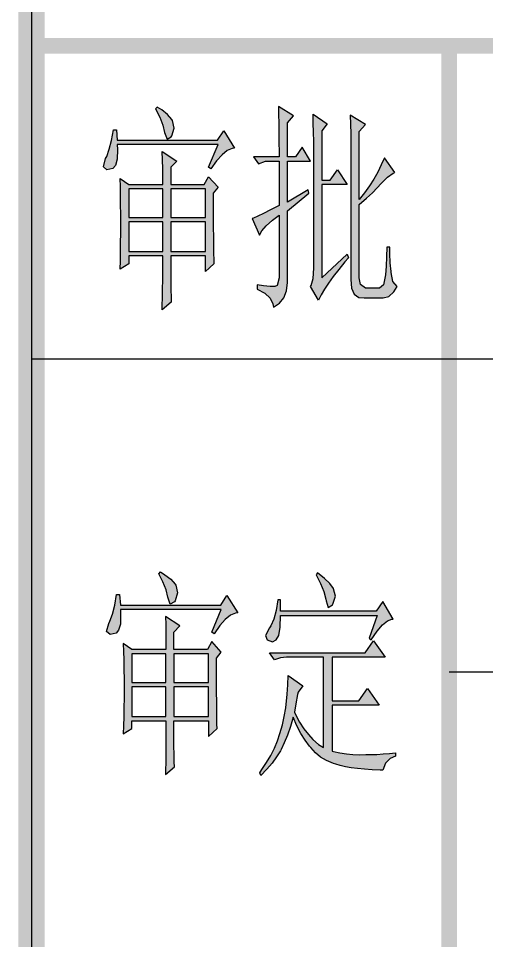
# Model space of a CAD drawing. Extents: x 458975 to 585950, y -118893 to 21149.
# Drawn here: x 516053 to 516860, y -17615 to -16024 of the extents above; entities that cross this region are included whole.
import ezdxf

# ---------------------------------------------------------------- set-up
doc = ezdxf.new("R2010")
doc.units = 0
doc.header["$LTSCALE"] = 1000
doc.header["$MEASUREMENT"] = 0
doc.layers.add('1', color=3, linetype='CONTINUOUS')

msp = doc.modelspace()

# ---------------------------------------------------------------- hatches: boundary and pattern name
at = {"layer": '1'}
h = msp.add_hatch(color=256, dxfattribs=at)
h.paths.add_polyline_path([(516318.5, -16200.3), (516317.3, -16198.4), (516309.8, -16189.7), (516300, -16182), (516292.2, -16177.3), (516289.2, -16180.3), (516296.4, -16194.4), (516301.8, -16208), (516304.9, -16220.9), (516309.1, -16232.6), (516316.4, -16228.6), (516317.3, -16226.8), (516321.5, -16213.2)])
h.paths.add_polyline_path([(516406.7, -16217.9), (516396.1, -16234.3), (516223, -16234.3), (516221.8, -16216.2), (516216.7, -16216.2), (516213.4, -16234.5), (516209.4, -16249.8), (516205, -16262), (516203.1, -16265.7), (516199.3, -16280), (516205.2, -16285.4), (516215.8, -16282.8), (516220, -16277.9), (516223, -16267.1), (516223.5, -16250), (516223, -16241.8), (516397.1, -16241.8), (516380.4, -16280.7), (516384.6, -16283.8), (516394.5, -16269.7), (516403.9, -16259.1), (516412.8, -16251.9), (516421.2, -16248.3), (516425.4, -16247.9)])
h.paths.add_polyline_path([(516397.1, -16315.4), (516380.4, -16297.4), (516373.1, -16310.7), (516315.4, -16310.7), (516315.4, -16280.7), (516325.8, -16270.4), (516300.7, -16253.7), (516301.1, -16268.1), (516301.6, -16283.5), (516301.6, -16310.7), (516243, -16310.7), (516228.2, -16300.4), (516228.7, -16314), (516228.9, -16329), (516229.1, -16345.2), (516229.4, -16362.3), (516229.4, -16394.5), (516229.1, -16411.4), (516228.9, -16427.3), (516228.7, -16442.3), (516228.2, -16456.4), (516243, -16447.2), (516243, -16433.9), (516301.6, -16433.9), (516301.6, -16474.7), (516301.4, -16491.6), (516301.1, -16506.1), (516300.9, -16518.6), (516300.7, -16526.8), (516316.4, -16513.4), (516315.9, -16504.7), (516315.7, -16492.5), (516315.4, -16476.6), (516315.4, -16433.9), (516375.2, -16433.9), (516375.2, -16460.9), (516389.8, -16447.2), (516389.6, -16439.7), (516389.3, -16429.7), (516389.1, -16417), (516389.1, -16401.7), (516388.8, -16383.9), (516388.8, -16325.8)])
h.paths.add_polyline_path([(516375.2, -16367.7), (516315.4, -16367.7), (516315.4, -16318.2), (516375.2, -16318.2)], flags=16)
h.paths.add_polyline_path([(516375.2, -16375.2), (516375.2, -16426.4), (516315.4, -16426.4), (516315.4, -16375.2)], flags=16)
h.paths.add_polyline_path([(516301.6, -16367.7), (516243, -16367.7), (516243, -16318.2), (516301.6, -16318.2)], flags=16)
h.paths.add_polyline_path([(516301.6, -16375.2), (516301.6, -16426.4), (516243, -16426.4), (516243, -16375.2)], flags=16)
h.paths.add_polyline_path([(516553.5, -16325.8), (516552.3, -16319.9), (516516.7, -16340.8), (516516.7, -16270.4), (516556.6, -16270.4), (516542, -16246.2), (516530.5, -16262.9), (516516.7, -16262.9), (516516.7, -16204.3), (516527.2, -16192.3), (516501, -16175.9), (516501.4, -16189.9), (516501.7, -16205), (516501.9, -16220.9), (516501.9, -16237.6), (516502.1, -16254.9), (516502.1, -16262.9), (516458, -16262.9), (516466.5, -16274.9), (516478.9, -16270.4), (516502.1, -16270.4), (516502.1, -16346.9), (516487.4, -16354.4), (516475.2, -16360.5), (516465.3, -16365.2), (516458, -16368.4), (516455.9, -16369.4), (516468.6, -16397.8), (516472.6, -16390.7), (516480.1, -16382), (516491.1, -16372.2), (516502.1, -16363.3), (516502.1, -16471.4), (516498.6, -16484.8), (516494.6, -16486.4), (516486.9, -16486.7), (516475.2, -16485.2), (516464.4, -16483.4), (516464.4, -16490.9), (516477.5, -16498.1), (516486.7, -16506.6), (516491.6, -16516.2), (516492.5, -16522.3), (516502.8, -16515.5), (516510.1, -16506.1), (516514.8, -16494.2), (516516.7, -16479.4), (516516.7, -16355.8)])
h.paths.add_polyline_path([(516575.6, -16310.7), (516619.6, -16310.7), (516602.8, -16285.4), (516590.1, -16303.2), (516575.6, -16303.2), (516575.6, -16217.9), (516584.9, -16205.9), (516560.8, -16189.2), (516561.2, -16204.5), (516561.7, -16220.2), (516561.9, -16236.6), (516561.9, -16454.8), (516561.2, -16472.8), (516557.5, -16485), (516556.6, -16486.4), (516570.4, -16510.3), (516574.8, -16501.2), (516580.5, -16491.3), (516587.3, -16480.8), (516595.5, -16469.3), (516604.9, -16457.1), (516615.4, -16444.2), (516621.8, -16436.9), (516619.6, -16430.8), (516575.6, -16471.4)])
h.paths.add_polyline_path([(516652.7, -16334.4), (516663, -16324.8), (516671.5, -16316.4), (516678.3, -16309.1), (516679.5, -16307.9), (516689.3, -16297.8), (516698.7, -16291), (516701.5, -16289.9), (516683.7, -16264.3), (516678.3, -16276.7), (516672.2, -16289.2), (516665.4, -16301.1), (516657.9, -16313.1), (516649.4, -16324.8), (516640.5, -16336.3), (516640.5, -16219.3), (516651.1, -16207.3), (516624.8, -16190.9), (516625.7, -16222.8), (516626, -16238.7), (516626, -16474.2), (516627.2, -16489.7), (516631.6, -16500), (516639.6, -16505.4), (516649, -16505.9), (516681.6, -16505.9), (516691.4, -16504), (516700.1, -16496), (516705.7, -16486.4), (516698.5, -16478.2), (516695.2, -16462.5), (516695.2, -16460.9), (516693.8, -16445.6), (516693.1, -16429.4), (516693.1, -16418.9), (516687.7, -16418.9), (516687.4, -16435.5), (516687, -16451.5), (516685.8, -16466.7), (516682, -16483.6), (516675.5, -16489.5), (516674.1, -16489.2), (516651.1, -16489.2), (516642.6, -16483.1), (516640.5, -16471.4), (516640.5, -16345.2)])
h = msp.add_hatch(color=256, dxfattribs=at)
h.paths.add_polyline_path([(516554.6, -17279.3), (516547.1, -17269), (516539.8, -17257.5), (516533, -17244.4), (516526.5, -17229.6), (516521.8, -17245.8), (516516.6, -17260.5), (516511.2, -17273.7), (516505.6, -17285.2), (516504.4, -17287.5), (516497.8, -17298.1), (516490.1, -17308.9), (516481.2, -17319.4), (516470.9, -17330.2), (516468.8, -17325.7), (516472.7, -17320.1), (516480.7, -17307.9), (516488, -17295.5), (516494.1, -17282.8), (516499.3, -17270.2), (516503.5, -17258), (516507.9, -17242.9), (516511.2, -17228.2), (516514, -17213.2), (516516.1, -17189.9), (516517.3, -17173.8), (516518, -17157.6), (516543.3, -17175.6), (516534.9, -17186.2), (516534, -17190.2), (516530.9, -17206.4), (516528.6, -17220.7), (516530.4, -17224.9), (516537.2, -17238), (516544.8, -17249.8), (516552.7, -17259.6), (516560.2, -17268), (516569.9, -17276.5), (516579, -17282.1), (516579, -17126.1), (516515, -17126.1), (516504.4, -17127.3), (516494.1, -17130.6), (516485.6, -17118.6), (516650.3, -17118.6), (516665.1, -17097.8), (516685, -17126.1), (516593.8, -17126.1), (516593.8, -17201.2), (516639.7, -17201.2), (516654.5, -17180.1), (516674.5, -17208.7), (516593.8, -17208.7), (516593.8, -17288.2), (516595.9, -17288.7), (516607.1, -17291), (516618.2, -17292.9), (516629.4, -17294.1), (516640.5, -17294.3), (516651.5, -17294.1), (516658.7, -17294.1), (516670.5, -17293.8), (516681.7, -17293.1), (516692.5, -17292.4), (516702.8, -17291.3), (516702.8, -17297.1), (516693.9, -17300.6), (516685.5, -17309.1), (516680.8, -17321.1), (516676.6, -17321.1), (516662.5, -17320.3), (516649.4, -17319.4), (516637.4, -17318.2), (516626.4, -17316.8), (516616.5, -17315), (516607.6, -17313.1), (516599.9, -17310.7), (516595.7, -17309.3), (516584.2, -17304.6), (516573.8, -17298.5), (516564.7, -17291), (516557, -17282.1)])
h.paths.add_polyline_path([(516660.9, -17096.1), (516671.2, -17081.3), (516680.6, -17070.3), (516689.2, -17063.3), (516696.7, -17060.2), (516698.6, -17060.2), (516680.8, -17030.2), (516669.3, -17046.6), (516504.4, -17046.6), (516504.4, -17027.2), (516500.2, -17027.2), (516497.4, -17045.7), (516493.2, -17060.5), (516488, -17071.7), (516485.6, -17075.2), (516478.6, -17088.6), (516481.4, -17096.1), (516490.6, -17099.6), (516497.1, -17096.1), (516501.8, -17088.6), (516504.2, -17074.3), (516504.4, -17054.1), (516671.4, -17054.1), (516657.6, -17093.1)])
h.paths.add_polyline_path([(516321, -17112.8), (516321, -17082.7), (516331.3, -17072.2), (516306.2, -17055.8), (516306.7, -17069.8), (516307.2, -17085.3), (516307.2, -17112.8), (516248.5, -17112.8), (516233.7, -17102.2), (516234.2, -17116.1), (516234.4, -17130.8), (516234.7, -17147), (516234.9, -17164.4), (516234.9, -17196.3), (516234.7, -17213.2), (516234.4, -17229.1), (516234.2, -17244.4), (516233.7, -17258.2), (516248.5, -17249.3), (516248.5, -17235.7), (516307.2, -17235.7), (516307.2, -17276.5), (516306.9, -17293.4), (516306.7, -17307.9), (516306.5, -17320.3), (516306.2, -17328.6), (516321.9, -17315.2), (516321.5, -17306.7), (516321.2, -17294.3), (516321, -17278.4), (516321, -17235.7), (516380.8, -17235.7), (516380.8, -17262.7), (516395.3, -17249.3), (516395.1, -17241.5), (516394.9, -17231.5), (516394.6, -17218.8), (516394.6, -17203.5), (516394.4, -17185.7), (516394.4, -17127.8), (516402.6, -17117.2), (516386, -17099.2), (516378.7, -17112.8)])
h.paths.add_polyline_path([(516321, -17120.3), (516321, -17169.8), (516380.8, -17169.8), (516380.8, -17120.3)], flags=16)
h.paths.add_polyline_path([(516248.5, -17120.3), (516248.5, -17169.8), (516307.2, -17169.8), (516307.2, -17120.3)], flags=16)
h.paths.add_polyline_path([(516380.8, -17228.2), (516380.8, -17177.3), (516321, -17177.3), (516321, -17228.2)], flags=16)
h.paths.add_polyline_path([(516307.2, -17228.2), (516307.2, -17177.3), (516248.5, -17177.3), (516248.5, -17228.2)], flags=16)
h.paths.add_polyline_path([(516227.4, -17018.2), (516228.6, -17036.1), (516401.7, -17036.1), (516412.2, -17019.7), (516431, -17049.7), (516426.8, -17050.1), (516418.3, -17053.7), (516409.4, -17060.9), (516400, -17071.5), (516390.2, -17085.6), (516386, -17082.7), (516402.6, -17043.6), (516228.6, -17043.6), (516229, -17051.8), (516228.6, -17068.9), (516225.5, -17079.7), (516221.3, -17084.6), (516210.8, -17087.2), (516204.9, -17081.8), (516208.6, -17067.7), (516210.5, -17064), (516215, -17051.6), (516219, -17036.3), (516222.2, -17018.2)])
h.paths.add_polyline_path([(516297.8, -16979.1), (516305.5, -16983.8), (516315.4, -16991.5), (516322.9, -17000.2), (516324, -17002.1), (516327.1, -17015), (516322.9, -17028.6), (516321.9, -17030.4), (516314.7, -17034.4), (516310.4, -17022.7), (516307.4, -17010), (516302, -16996.2), (516294.7, -16982.1)])
h.paths.add_polyline_path([(516594.7, -17034.7), (516599.2, -17020.6), (516595.9, -17007.9), (516595.7, -17007.7), (516589.6, -16999.2), (516580.4, -16990.3), (516568.4, -16980.7), (516566.3, -16983.8), (516573.8, -16998.8), (516579.2, -17012.9), (516582.8, -17025.8), (516583.2, -17028.6), (516587, -17040.5), (516594, -17035.8)])

# ---------------------------------------------------------------- linework, layer by layer
for p, q in [((516075.5, -14701.8), (516075.5, -19851.1)), ((516075.5, -16611.1), (521475.5, -16611.1)), ((516795.5, -17151.1), (521475.5, -17151.1))]:
    msp.add_line(p, q, dxfattribs=at)
at = {"layer": '1', "const_width": 45}
msp.add_lwpolyline([(516075.5, -14631.5), (532275.5, -14631.5), (532275.5, -19851.1), (516075.5, -19851.1)], close=True, dxfattribs=at)
at = {"layer": '1', "const_width": 27}
for points in [[(516075.5, -16071.1), (532275.5, -16071.1)], [(516795.5, -16071.1), (516795.5, -19851.1)]]:
    msp.add_lwpolyline(points, dxfattribs=at)
at = {"layer": '1'}
for points in [[(516321.5, -16213.2), (516318.5, -16200.3), (516317.3, -16198.4), (516309.8, -16189.7), (516300, -16182), (516292.2, -16177.3), (516289.2, -16180.3), (516296.4, -16194.4), (516301.8, -16208), (516304.9, -16220.9), (516309.1, -16232.6), (516316.4, -16228.6), (516317.3, -16226.8)], [(516464.4, -16483.4), (516464.4, -16490.9), (516477.5, -16498.1), (516486.7, -16506.6), (516491.6, -16516.2), (516492.5, -16522.3), (516502.8, -16515.5), (516510.1, -16506.1), (516514.8, -16494.2), (516516.7, -16479.4), (516516.7, -16355.8), (516553.5, -16325.8), (516552.3, -16319.9), (516516.7, -16340.8), (516516.7, -16270.4), (516556.6, -16270.4), (516542, -16246.2), (516530.5, -16262.9), (516516.7, -16262.9), (516516.7, -16204.3), (516527.2, -16192.3), (516501, -16175.9), (516501.4, -16189.9), (516501.7, -16205), (516501.9, -16220.9), (516501.9, -16237.6), (516502.1, -16254.9), (516502.1, -16262.9), (516458, -16262.9), (516466.5, -16274.9), (516478.9, -16270.4), (516502.1, -16270.4), (516502.1, -16346.9), (516487.4, -16354.4), (516475.2, -16360.5), (516465.3, -16365.2), (516458, -16368.4), (516455.9, -16369.4), (516468.6, -16397.8), (516472.6, -16390.7), (516480.1, -16382), (516491.1, -16372.2), (516502.1, -16363.3), (516502.1, -16471.4), (516498.6, -16484.8), (516494.6, -16486.4), (516486.9, -16486.7), (516475.2, -16485.2)], [(516580.5, -16491.3), (516574.8, -16501.2), (516570.4, -16510.3), (516556.6, -16486.4), (516557.5, -16485), (516561.2, -16472.8), (516561.9, -16454.8), (516561.9, -16236.6), (516561.7, -16220.2), (516561.2, -16204.5), (516560.8, -16189.2), (516584.9, -16205.9), (516575.6, -16217.9), (516575.6, -16303.2), (516590.1, -16303.2), (516602.8, -16285.4), (516619.6, -16310.7), (516575.6, -16310.7), (516575.6, -16471.4), (516619.6, -16430.8), (516621.8, -16436.9), (516615.4, -16444.2), (516604.9, -16457.1), (516595.5, -16469.3), (516587.3, -16480.8)], [(516675.5, -16489.5), (516674.1, -16489.2), (516651.1, -16489.2), (516642.6, -16483.1), (516640.5, -16471.4), (516640.5, -16345.2), (516652.7, -16334.4), (516663, -16324.8), (516671.5, -16316.4), (516678.3, -16309.1), (516679.5, -16307.9), (516689.3, -16297.8), (516698.7, -16291), (516701.5, -16289.9), (516683.7, -16264.3), (516678.3, -16276.7), (516672.2, -16289.2), (516665.4, -16301.1), (516657.9, -16313.1), (516649.4, -16324.8), (516640.5, -16336.3), (516640.5, -16219.3), (516651.1, -16207.3), (516624.8, -16190.9), (516625.7, -16222.8), (516626, -16238.7), (516626, -16474.2), (516627.2, -16489.7), (516631.6, -16500), (516639.6, -16505.4), (516649, -16505.9), (516681.6, -16505.9), (516691.4, -16504), (516700.1, -16496), (516705.7, -16486.4), (516698.5, -16478.2), (516695.2, -16462.5), (516695.2, -16460.9), (516693.8, -16445.6), (516693.1, -16429.4), (516693.1, -16418.9), (516687.7, -16418.9), (516687.4, -16435.5), (516687, -16451.5), (516685.8, -16466.7), (516682, -16483.6)], [(516223, -16234.3), (516396.1, -16234.3), (516406.7, -16217.9), (516425.4, -16247.9), (516421.2, -16248.3), (516412.8, -16251.9), (516403.9, -16259.1), (516394.5, -16269.7), (516384.6, -16283.8), (516380.4, -16280.7), (516397.1, -16241.8), (516223, -16241.8), (516223.5, -16250), (516223, -16267.1), (516220, -16277.9), (516215.8, -16282.8), (516205.2, -16285.4), (516199.3, -16280), (516203.1, -16265.7), (516205, -16262), (516209.4, -16249.8), (516213.4, -16234.5), (516216.7, -16216.2), (516221.8, -16216.2)], [(516389.6, -16439.7), (516389.8, -16447.2), (516375.2, -16460.9), (516375.2, -16433.9), (516315.4, -16433.9), (516315.4, -16476.6), (516315.7, -16492.5), (516315.9, -16504.7), (516316.4, -16513.4), (516300.7, -16526.8), (516300.9, -16518.6), (516301.1, -16506.1), (516301.4, -16491.6), (516301.6, -16474.7), (516301.6, -16433.9), (516243, -16433.9), (516243, -16447.2), (516228.2, -16456.4), (516228.7, -16442.3), (516228.9, -16427.3), (516229.1, -16411.4), (516229.4, -16394.5), (516229.4, -16362.3), (516229.1, -16345.2), (516228.9, -16329), (516228.7, -16314), (516228.2, -16300.4), (516243, -16310.7), (516301.6, -16310.7), (516301.6, -16283.5), (516301.1, -16268.1), (516300.7, -16253.7), (516325.8, -16270.4), (516315.4, -16280.7), (516315.4, -16310.7), (516373.1, -16310.7), (516380.4, -16297.4), (516397.1, -16315.4), (516388.8, -16325.8), (516388.8, -16383.9), (516389.1, -16401.7), (516389.1, -16417), (516389.3, -16429.7)], [(516243, -16367.7), (516301.6, -16367.7), (516301.6, -16318.2), (516243, -16318.2)], [(516375.2, -16318.2), (516315.4, -16318.2), (516315.4, -16367.7), (516375.2, -16367.7)], [(516243, -16426.4), (516301.6, -16426.4), (516301.6, -16375.2), (516243, -16375.2)], [(516375.2, -16375.2), (516315.4, -16375.2), (516315.4, -16426.4), (516375.2, -16426.4)], [(516297.8, -16979.1), (516305.5, -16983.8), (516315.4, -16991.5), (516322.9, -17000.2), (516324, -17002.1), (516327.1, -17015), (516322.9, -17028.6), (516321.9, -17030.4), (516314.7, -17034.4), (516310.4, -17022.7), (516307.4, -17010), (516302, -16996.2), (516294.7, -16982.1)], [(516594.7, -17034.7), (516599.2, -17020.6), (516595.9, -17007.9), (516595.7, -17007.7), (516589.6, -16999.2), (516580.4, -16990.3), (516568.4, -16980.7), (516566.3, -16983.8), (516573.8, -16998.8), (516579.2, -17012.9), (516582.8, -17025.8), (516583.2, -17028.6), (516587, -17040.5), (516594, -17035.8)], [(516227.4, -17018.2), (516228.6, -17036.1), (516401.7, -17036.1), (516412.2, -17019.7), (516431, -17049.7), (516426.8, -17050.1), (516418.3, -17053.7), (516409.4, -17060.9), (516400, -17071.5), (516390.2, -17085.6), (516386, -17082.7), (516402.6, -17043.6), (516228.6, -17043.6), (516229, -17051.8), (516228.6, -17068.9), (516225.5, -17079.7), (516221.3, -17084.6), (516210.8, -17087.2), (516204.9, -17081.8), (516208.6, -17067.7), (516210.5, -17064), (516215, -17051.6), (516219, -17036.3), (516222.2, -17018.2)], [(516660.9, -17096.1), (516671.2, -17081.3), (516680.6, -17070.3), (516689.2, -17063.3), (516696.7, -17060.2), (516698.6, -17060.2), (516680.8, -17030.2), (516669.3, -17046.6), (516504.4, -17046.6), (516504.4, -17027.2), (516500.2, -17027.2), (516497.4, -17045.7), (516493.2, -17060.5), (516488, -17071.7), (516485.6, -17075.2), (516478.6, -17088.6), (516481.4, -17096.1), (516490.6, -17099.6), (516497.1, -17096.1), (516501.8, -17088.6), (516504.2, -17074.3), (516504.4, -17054.1), (516671.4, -17054.1), (516657.6, -17093.1)], [(516321, -17112.8), (516321, -17082.7), (516331.3, -17072.2), (516306.2, -17055.8), (516306.7, -17069.8), (516307.2, -17085.3), (516307.2, -17112.8), (516248.5, -17112.8), (516233.7, -17102.2), (516234.2, -17116.1), (516234.4, -17130.8), (516234.7, -17147), (516234.9, -17164.4), (516234.9, -17196.3), (516234.7, -17213.2), (516234.4, -17229.1), (516234.2, -17244.4), (516233.7, -17258.2), (516248.5, -17249.3), (516248.5, -17235.7), (516307.2, -17235.7), (516307.2, -17276.5), (516306.9, -17293.4), (516306.7, -17307.9), (516306.5, -17320.3), (516306.2, -17328.6), (516321.9, -17315.2), (516321.5, -17306.7), (516321.2, -17294.3), (516321, -17278.4), (516321, -17235.7), (516380.8, -17235.7), (516380.8, -17262.7), (516395.3, -17249.3), (516395.1, -17241.5), (516394.9, -17231.5), (516394.6, -17218.8), (516394.6, -17203.5), (516394.4, -17185.7), (516394.4, -17127.8), (516402.6, -17117.2), (516386, -17099.2), (516378.7, -17112.8)], [(516554.6, -17279.3), (516547.1, -17269), (516539.8, -17257.5), (516533, -17244.4), (516526.5, -17229.6), (516521.8, -17245.8), (516516.6, -17260.5), (516511.2, -17273.7), (516505.6, -17285.2), (516504.4, -17287.5), (516497.8, -17298.1), (516490.1, -17308.9), (516481.2, -17319.4), (516470.9, -17330.2), (516468.8, -17325.7), (516472.7, -17320.1), (516480.7, -17307.9), (516488, -17295.5), (516494.1, -17282.8), (516499.3, -17270.2), (516503.5, -17258), (516507.9, -17242.9), (516511.2, -17228.2), (516514, -17213.2), (516516.1, -17189.9), (516517.3, -17173.8), (516518, -17157.6), (516543.3, -17175.6), (516534.9, -17186.2), (516534, -17190.2), (516530.9, -17206.4), (516528.6, -17220.7), (516530.4, -17224.9), (516537.2, -17238), (516544.8, -17249.8), (516552.7, -17259.6), (516560.2, -17268), (516569.9, -17276.5), (516579, -17282.1), (516579, -17126.1), (516515, -17126.1), (516504.4, -17127.3), (516494.1, -17130.6), (516485.6, -17118.6), (516650.3, -17118.6), (516665.1, -17097.8), (516685, -17126.1), (516593.8, -17126.1), (516593.8, -17201.2), (516639.7, -17201.2), (516654.5, -17180.1), (516674.5, -17208.7), (516593.8, -17208.7), (516593.8, -17288.2), (516595.9, -17288.7), (516607.1, -17291), (516618.2, -17292.9), (516629.4, -17294.1), (516640.5, -17294.3), (516651.5, -17294.1), (516658.7, -17294.1), (516670.5, -17293.8), (516681.7, -17293.1), (516692.5, -17292.4), (516702.8, -17291.3), (516702.8, -17297.1), (516693.9, -17300.6), (516685.5, -17309.1), (516680.8, -17321.1), (516676.6, -17321.1), (516662.5, -17320.3), (516649.4, -17319.4), (516637.4, -17318.2), (516626.4, -17316.8), (516616.5, -17315), (516607.6, -17313.1), (516599.9, -17310.7), (516595.7, -17309.3), (516584.2, -17304.6), (516573.8, -17298.5), (516564.7, -17291), (516557, -17282.1)], [(516248.5, -17120.3), (516248.5, -17169.8), (516307.2, -17169.8), (516307.2, -17120.3)], [(516321, -17120.3), (516321, -17169.8), (516380.8, -17169.8), (516380.8, -17120.3)], [(516307.2, -17228.2), (516307.2, -17177.3), (516248.5, -17177.3), (516248.5, -17228.2)], [(516380.8, -17228.2), (516380.8, -17177.3), (516321, -17177.3), (516321, -17228.2)]]:
    msp.add_lwpolyline(points, close=True, dxfattribs=at)

doc.saveas('drawing.dxf')
